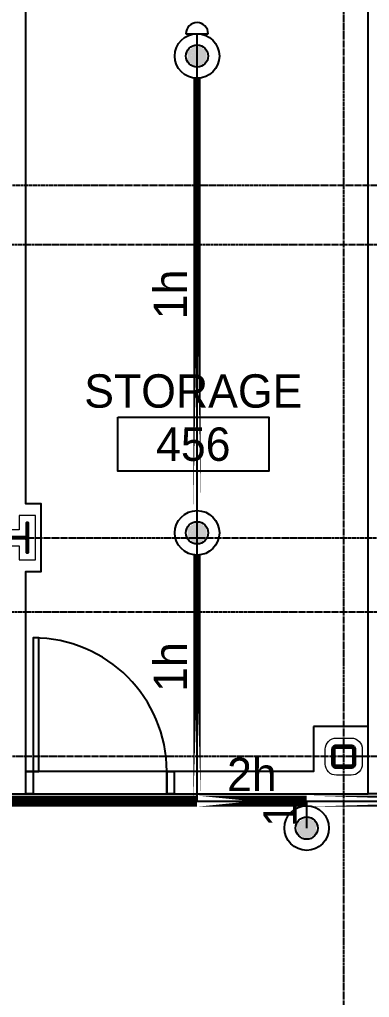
# Model space of a CAD drawing. Header units: inches. Extents: x -6955 to 13123, y -1334 to 3701.
# Drawn here: x 12333.6 to 12428, y 1634.7 to 1898.2 of the extents above; entities that cross this region are included whole.
import ezdxf
from ezdxf.enums import TextEntityAlignment as Align

# ---------------------------------------------------------------- set-up
doc = ezdxf.new("R2010")
doc.units = ezdxf.units.IN
doc.header["$MEASUREMENT"] = 0
doc.linetypes.add('CENTER2', pattern=[1.125, 0.75, -0.125, 0.125, -0.125])
for name, color, linetype, lineweight in [('A-Detl-Hatch', 1, 'Continuous', 18), ('A-Detl-Wide', 2, 'Continuous', 35), ('S-Detl-Hatch', 1, 'Continuous', 18)]:
    doc.layers.add(name, color=color, linetype=linetype, lineweight=lineweight)
for name, color, linetype in [('A-Door', 7, 'Continuous'), ('A-Door-Head', 8, 'Continuous'), ('A-Grid(SmallScale)', 11, 'CENTER2'), ('A-Tag-Rm(Scale)', 7, 'Continuous'), ('A-Wall-Full', 7, 'Continuous'), ('headdn', 7, 'Continuous'), ('PIPEBL', 4, 'Continuous'), ('pipemn', 6, 'Continuous'), ('PIPESPC', 7, 'Continuous'), ('S-Grid-Iden', 7, 'Continuous'), ('spk-cap', 7, 'Continuous'), ('TIDYPIPE', 7, 'Continuous')]:
    doc.layers.add(name, color=color, linetype=linetype)
doc.styles.add('PIPE', font='PIPE.SHX')

# ---------------------------------------------------------------- blocks, each defined once
blk = doc.blocks.new('4TH FLOOR CORE & SHELL')
at = {"layer": 'A-Wall-Full'}
for p, q in [((5217.12, -14868.75), (5217.12, -14588.12)), ((5348.5, -14868.75), (5217.12, -14868.75))]:
    blk.add_line(p, q, dxfattribs=at)
blk = doc.blocks.new('*U18')
at = {"layer": 'A-Detl-Hatch'}
h = blk.add_hatch(dxfattribs=at)
h.set_pattern_fill('ANSI32', color=256, scale=6, style=0)
h.set_pattern_definition([(45, (0, -4.865), (-1.591, 1.591), []), (45, (1.0607, -4.865), (-1.591, 1.591), [])])
edge = h.paths.add_edge_path()
edge.add_line((3.98, -9.73), (3.98, -9.295))
edge.add_line((3.98, -9.295), (0.645, -9.295))
edge.add_arc((0.645, -8.795), 0.5, 180, 270, ccw=False)
edge.add_line((0.145, -8.795), (0.145, -0.935))
edge.add_arc((0.645, -0.935), 0.5, 90, 180, ccw=False)
edge.add_line((0.645, -0.435), (3.98, -0.435))
edge.add_line((3.98, -0.435), (3.98, 0))
edge.add_line((3.98, 0), (-3.98, 0))
edge.add_line((-3.98, 0), (-3.98, -0.435))
edge.add_line((-3.98, -0.435), (-0.645, -0.435))
edge.add_arc((-0.645, -0.935), 0.5, 0, 90, ccw=False)
edge.add_line((-0.145, -0.935), (-0.145, -8.795))
edge.add_arc((-0.645, -8.795), 0.5, -90, 0, ccw=False)
edge.add_line((-0.645, -9.295), (-3.98, -9.295))
edge.add_line((-3.98, -9.295), (-3.98, -9.73))
edge.add_line((-3.98, -9.73), (3.98, -9.73))
at = {"color": 0, "linetype": 'ByBlock'}
blk.add_lwpolyline([(3.98, -9.73), (3.98, -9.295), (0.645, -9.295, -0.4142136), (0.145, -8.795), (0.145, -0.935, -0.4142136), (0.645, -0.435), (3.98, -0.435), (3.98, 0), (-3.98, 0), (-3.98, -0.435), (-0.645, -0.435, -0.4142136), (-0.145, -0.935), (-0.145, -8.795, -0.4142136), (-0.645, -9.295), (-3.98, -9.295), (-3.98, -9.73)], format="xyb", close=True, dxfattribs=at)
blk = doc.blocks.new('W10X33')
at = {"layer": 'S-Detl-Hatch'}
blk.add_lwpolyline([(13773.78, -7310.28), (13773.78, -7305.84), (13769.95, -7305.84), (13769.95, -7300.98), (13773.78, -7300.98), (13773.78, -7296.55), (13761.82, -7296.55), (13761.82, -7300.98), (13765.66, -7300.98), (13765.66, -7305.84), (13761.82, -7305.84), (13761.82, -7310.28)], close=True, dxfattribs=at)
at = {"layer": 'A-Detl-Wide'}
blk.add_blockref('*U18', (13767.8, -7298.55), dxfattribs=at)
blk = doc.blocks.new('*U40')
at = {"layer": 'A-Detl-Hatch'}
h = blk.add_hatch(dxfattribs=at)
h.set_pattern_fill('ANSI32', color=256, scale=6, style=0)
h.set_pattern_definition([(45, (-3, 0), (-1.591, 1.591), []), (45, (-1.9393, 0), (-1.591, 1.591), [])])
edge = h.paths.add_edge_path(flags=0)
edge.add_line((-2, -0.5), (2, -0.5))
edge.add_arc((2, -1), 0.5, 0, 90, ccw=False)
edge.add_line((2.5, -1), (2.5, -5))
edge.add_arc((2, -5), 0.5, -90, 0, ccw=False)
edge.add_line((2, -5.5), (-2, -5.5))
edge.add_arc((-2, -5), 0.5, 180, 270, ccw=False)
edge.add_line((-2.5, -5), (-2.5, -1))
edge.add_arc((-2, -1), 0.5, 90, 180, ccw=False)
edge = h.paths.add_edge_path(flags=0)
edge.add_line((-2, 0), (2, 0))
edge.add_arc((2, -1), 1, 0, 90, ccw=False)
edge.add_line((3, -1), (3, -5))
edge.add_arc((2, -5), 1, -90, 0, ccw=False)
edge.add_line((2, -6), (-2, -6))
edge.add_arc((-2, -5), 1, 180, 270, ccw=False)
edge.add_line((-3, -5), (-3, -1))
edge.add_arc((-2, -1), 1, 90, 180, ccw=False)
at = {"color": 0, "linetype": 'ByBlock'}
for points in [[(-2, 0), (2, 0, -0.414214), (3, -1), (3, -5, -0.414214), (2, -6), (-2, -6, -0.414214), (-3, -5), (-3, -1, -0.414214)], [(-2, -0.5), (2, -0.5, -0.414214), (2.5, -1), (2.5, -5, -0.414214), (2, -5.5), (-2, -5.5, -0.414214), (-2.5, -5), (-2.5, -1, -0.414214)]]:
    blk.add_lwpolyline(points, format="xyb", close=True, dxfattribs=at)
blk = doc.blocks.new('HSS 6X6')
at = {"layer": 'S-Detl-Hatch'}
blk.add_lwpolyline([(13836.95, -7384.91), (13840.95, -7384.91, -0.414214), (13843.95, -7387.91), (13843.95, -7391.91, -0.414214), (13840.95, -7394.91), (13836.95, -7394.91, -0.414214), (13833.95, -7391.91), (13833.95, -7387.91, -0.414214)], format="xyb", close=True, dxfattribs=at)
at = {"layer": 'A-Detl-Wide'}
blk.add_blockref('*U40', (13838.95, -7386.91), dxfattribs=at)
blk = doc.blocks.new('36in door')
blk.add_lwpolyline([(-1.5, -36), (0, -36), (0, 0), (-1.5, 0)], close=True)
blk.add_arc((0, 0), 36, 180, 270)
blk = doc.blocks.new('stoarge 5')
at = {"layer": 'A-Door'}
for points in [[(4.25, 6), (6.25, 6), (6.25, 0), (4.25, 0)], [(42.25, 6), (44.25, 6), (44.25, 0), (42.25, 0)]]:
    blk.add_lwpolyline(points, close=True, dxfattribs=at)
at = {"layer": 'A-Door-Head'}
blk.add_lwpolyline([(42.25, 6), (6.25, 6), (6.25, 0), (42.25, 0)], close=True, dxfattribs=at)
at = {"layer": 'A-Wall-Full'}
for p, q in [((96.62, 18.13), (81.87, 18.13)), ((6.25, 6), (6.25, 0)), ((42.25, 6), (42.25, 0)), ((0, 0), (6.25, 0)), ((42.25, 0), (96.62, 0))]:
    blk.add_line(p, q, dxfattribs=at)
for points in [[(6.25, 6), (4.25, 6), (4.25, 59.9), (8.36, 59.9), (8.36, 78.11), (4.25, 78.11), (4.25, 267.29), (7.74, 267.29)], [(81.87, 18.13), (81.87, 6), (42.25, 6)]]:
    blk.add_lwpolyline(points, dxfattribs=at)
at = {"layer": 'A-Door', "rotation": 180}
blk.add_blockref('36in door', (6.25, 6), dxfattribs=at)
blk = doc.blocks.new('Rm Tag')
blk.add_lwpolyline([(-0.2124, 0.0759), (0.2124, 0.0759), (0.2124, -0.0759), (-0.2124, -0.0759)], close=True)
for p in [(0, 0.2858), (0, 0.1493), (0, 0)]:
    blk.add_attdef('XXX', text='', height=0.0938).set_placement(p, align=Align.MIDDLE_CENTER)
blk = doc.blocks.new('dpend1')
for radius in [6, 3]:
    blk.add_circle((0, 0), radius)
for points in [[(0.01, 2.97), (-2.53, -1.59), (-2.62, 1.36)], [(0.01, 2.97), (-2.49, -1.59), (2.52, -1.59)], [(2.52, -1.59), (0.01, 2.97), (2.6, 1.47)], [(2.52, -1.59), (-2.53, -1.59), (0.01, -2.98)]]:
    blk.add_solid(points)
blk = doc.blocks.new('PIPESPC')
at = {"layer": 'PIPESPC', "style": 'PIPE', "width": 0.9}
blk.add_attdef('SIZE', text='', height=9, dxfattribs=at).set_placement((0, 4.02), align=Align.CENTER)
at = {"layer": 'PIPESPC', "style": 'PIPE', "flags": 1}
blk.add_attdef('SCHED', (25.3, 3.89), '', height=9, dxfattribs=at)
blk = doc.blocks.new('CAP')
blk.add_line((0, 3), (0, -3))
blk.add_arc((0, 0), 3, 270, 90)

msp = doc.modelspace()

# ---------------------------------------------------------------- linework, layer by layer
at = {"layer": 'A-Grid(SmallScale)'}
for p, q in [((12421.0336, 1223.6428), (12421.0336, 3132.3201)), ((9339.1484, 1853.5773), (13123.0336, 1853.5773)), ((9315.0336, 1837.5773), (13123.0336, 1837.5773)), ((9340.835, 1758.5773), (13123.0336, 1758.5773)), ((9315.0336, 1738.5773), (13123.0336, 1738.5773)), ((13121.0336, 1699.5773), (9329.8438, 1699.5773))]:
    msp.add_line(p, q, dxfattribs=at)
at = {"layer": 'PIPEBL'}
for p, q in [((12381.4711, 1888.4198), (12381.4711, 1894.4198)), ((12381.4711, 1759.8998), (12381.4711, 1888.4198)), ((12381.4711, 1687.5773), (12381.4711, 1759.8998)), ((12411.0336, 1680.3201), (12411.0336, 1687.5773))]:
    msp.add_line(p, q, dxfattribs=at)
at = {"layer": 'pipemn'}
for p, q in [((12270.4086, 1687.5773), (12381.4711, 1687.5773)), ((12381.4711, 1687.5773), (12411.0336, 1687.5773)), ((12411.0336, 1687.5773), (12507.0336, 1687.5773))]:
    msp.add_line(p, q, dxfattribs=at)
at = {"layer": 'TIDYPIPE', "color": 7}
for points, const_width in [([(12381.4711, 1765.8998), (12381.4711, 1882.4198)], 2), ([(12381.4711, 1687.5773), (12381.4711, 1753.8998)], 2), ([(12270.4086, 1687.5773), (12381.4711, 1687.5773)], 3), ([(12381.4711, 1687.5773), (12411.0336, 1687.5773)], 3), ([(12411.0336, 1687.5773), (12507.0336, 1687.5773)], 3)]:
    msp.add_lwpolyline(points, close=True, dxfattribs=dict(at, const_width=const_width))

# ---------------------------------------------------------------- block references
msp.add_blockref('4TH FLOOR CORE & SHELL', (7210.5342, 16558.3273))
at = {"rotation": 270}
msp.add_blockref('W10X33', (19634.4463, 15526.3782), dxfattribs=at)
at = {"layer": 'A-Door-Head'}
msp.add_blockref('stoarge 5', (12331.0336, 1689.5773), dxfattribs=at)
at = {"layer": 'A-Tag-Rm(Scale)'}
ref = msp.add_blockref('Rm Tag', (12380.4448, 1783.8006), dxfattribs=dict(at, xscale=96, yscale=96, zscale=96))
ref.add_attrib('XXX', 'STORAGE', dxfattribs={"layer": '0', "height": 9}).set_placement((12380.4448, 1798.1315), align=Align.MIDDLE_CENTER)
ref.add_attrib('XXX', '456', dxfattribs={"layer": '0', "height": 9}).set_placement((12380.4448, 1783.8006), align=Align.MIDDLE_CENTER)
at = {"layer": 'headdn'}
for p in [(12381.4711, 1888.4198), (12381.4711, 1759.8998), (12411.0336, 1680.3201)]:
    msp.add_blockref('dpend1', p, dxfattribs=at)
at = {"layer": 'PIPESPC'}
ref = msp.add_blockref('PIPESPC', (12381.4711, 1824.1598), dxfattribs=dict(at, rotation=90))
ref.add_attrib('SIZE', '1h', dxfattribs={"color": 0, "height": 9, "rotation": 90, "style": 'PIPE'}).set_placement((12381.4711, 1824.1598), align=Align.BOTTOM_CENTER)
ref = msp.add_blockref('PIPESPC', (12381.4711, 1723.7386), dxfattribs=dict(at, rotation=90))
ref.add_attrib('SIZE', '1h', dxfattribs={"color": 0, "height": 9, "rotation": 90, "style": 'PIPE'}).set_placement((12381.4711, 1723.7386), align=Align.BOTTOM_CENTER)
ref = msp.add_blockref('PIPESPC', (12396.2523, 1687.5773), dxfattribs=at)
ref.add_attrib('SIZE', '2h', dxfattribs={"color": 0, "height": 9, "style": 'PIPE'}).set_placement((12396.2523, 1687.5773), align=Align.BOTTOM_CENTER)
ref = msp.add_blockref('PIPESPC', (12411.0336, 1683.9487), dxfattribs=dict(at, rotation=90))
ref.add_attrib('SIZE', '1', dxfattribs={"color": 0, "height": 9, "rotation": 90, "style": 'PIPE'}).set_placement((12411.0336, 1683.9487), align=Align.BOTTOM_CENTER)
at = {"layer": 'S-Grid-Iden'}
msp.add_blockref('HSS 6X6', (-1417.9161, 9089.4864), dxfattribs=at)
at = {"layer": 'spk-cap', "rotation": 90.00000000002773}
msp.add_blockref('CAP', (12381.4711, 1894.4198), dxfattribs=at)

doc.saveas('drawing.dxf')
